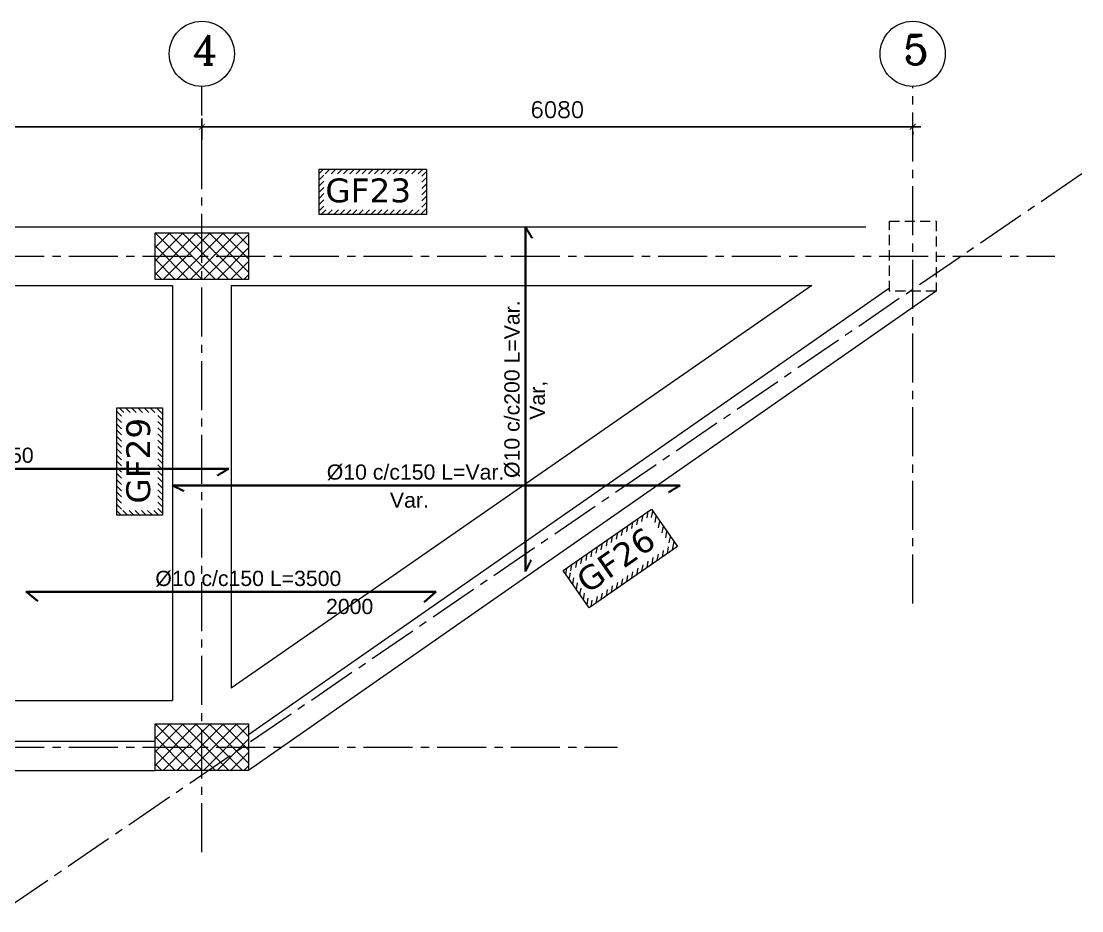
# Model space of a CAD drawing. Header units: inches. Extents: x -26151 to 62940, y -10194 to 246332.
# Drawn here: x 2753 to 3660, y 114796 to 115557 of the extents above; entities that cross this region are included whole.
import ezdxf

# ---------------------------------------------------------------- set-up
doc = ezdxf.new("R2010")
doc.units = ezdxf.units.IN
doc.header["$LTSCALE"] = 0.7
doc.header["$MEASUREMENT"] = 0
for name, pattern in [('ACAD_ISO10W100', [18, 12, -3, 0, -3]), ('CENTER2', [1.125, 0.75, -0.125, 0.125, -0.125]), ('DASHED', [0.75, 0.5, -0.25]), ('DASHED2', [0.375, 0.25, -0.125])]:
    doc.linetypes.add(name, pattern=pattern)
doc.layers.get('0').update_dxf_attribs({"lineweight": 13})
doc.layers.get('Defpoints').update_dxf_attribs({"lineweight": 5})
for name, color, linetype, lineweight in [('axis', 254, 'ACAD_ISO10W100', 9), ('BEAM', 5, 'Continuous', 0), ('COLUMN', 4, 'Continuous', 20), ('dim', 1, 'Continuous', 25), ('hach 1', 254, 'Continuous', 9), ('hatch', 9, 'Continuous', 9), ('TEXT', 3, 'Continuous', 25), ('top renforcment', 7, 'Continuous', 40)]:
    doc.layers.add(name, color=color, linetype=linetype, lineweight=lineweight)
doc.styles.add('100', font='romans.shx', dxfattribs={"height": 13.5})
doc.styles.add('GENERATED_STYLE_4', font='verdanai.ttf')
doc.styles.add('romanc', font='verdana.ttf', dxfattribs={"height": 250})
doc.styles.get("Standard").update_dxf_attribs({"font": 'arial.ttf', "height": 13})
doc.dimstyles.new('abr100', dxfattribs={"dimtxt": 15, "dimasz": 5, "dimexe": 7, "dimexo": 7, "dimgap": 8, "dimtad": 1, "dimdec": 0, "dimlfac": 10, "dimzin": 4, "dimdsep": 46, "dimtxsty": '100', "dimblk": 'ARCHTICK', "dimcen": 0.09, "dimdle": 7, "dimclrd": 1, "dimclre": 8, "dimclrt": 2, "dimadec": 0, "dimazin": 1, "dimtfac": 1, "dimtdec": 0, "dimtix": 1, "dimtofl": 0, "dimtmove": 0, "dimatfit": 3, "dimldrblk": 'ARCHTICK', "dimfxl": 0, "dimtolj": 1, "dimtzin": 0, "dimlwd": -1, "dimlwe": -1, "dimarcsym": 0})
doc.dimstyles.get("Standard").update_dxf_attribs({"dimtxt": 13, "dimasz": 5, "dimexe": 0.18, "dimexo": 0.0625, "dimgap": 6, "dimtad": 1, "dimdec": 0, "dimlfac": 10, "dimzin": 0, "dimdsep": 46, "dimtxsty": 'Standard', "dimblk": 'ARCHTICK', "dimcen": 0.09, "dimse1": 1, "dimse2": 1, "dimclrd": 1, "dimclre": 7, "dimclrt": 3, "dimadec": 0, "dimazin": 0, "dimtfac": 1, "dimtdec": 0, "dimtix": 1, "dimtofl": 0, "dimtmove": 0, "dimatfit": 3, "dimldrblk": 'ARCHTICK', "dimfxl": 0, "dimtolj": 1, "dimtzin": 0, "dimarcsym": 0})
doc.dimstyles.new('STANDARD$0', dxfattribs={"dimscale": 0, "dimtxt": 50, "dimasz": 8, "dimexe": 15, "dimexo": 0.0625, "dimgap": 2, "dimtad": 1, "dimdec": 0, "dimzin": 0, "dimdsep": 46, "dimtxsty": 'Standard', "dimblk1": 'ARCHTICK', "dimblk2": 'ARCHTICK', "dimsah": 1, "dimcen": 0.09, "dimdle": 15, "dimclrd": 3, "dimclre": 3, "dimclrt": 3, "dimazin": 0, "dimtfac": 1, "dimtdec": 0, "dimtofl": 0, "dimtmove": 1, "dimatfit": 3, "dimldrblk": 'ARCHTICK', "dimfxl": 0, "dimtolj": 1, "dimtzin": 0, "dimarcsym": 0})

# ---------------------------------------------------------------- blocks, each defined once
blk = doc.blocks.new('_ArchTick')
at = {"color": 0, "linetype": 'ByBlock', "lineweight": 0, "const_width": 0.15}
blk.add_lwpolyline([(-0.5, -0.5), (0.5, 0.5)], dxfattribs=at)
blk = doc.blocks.new('*D856')
at = {"layer": 'Defpoints', "color": 0, "transparency": 16777216}
for p in [(2455.57, 115469.43), (2907.57, 115466.34), (2907.57, 115448.11)]:
    blk.add_point(p, dxfattribs=at)
at = {"layer": 'dim', "color": 1, "transparency": 16777216}
blk.add_line((2448.57, 115466.34), (2914.57, 115466.34), dxfattribs=at)
at = {"layer": 'dim', "color": 8, "transparency": 16777216}
for p, q in [((2907.57, 115455.11), (2907.57, 115473.34)), ((2455.57, 115462.43), (2455.57, 115459.34))]:
    blk.add_line(p, q, dxfattribs=at)
at = {"layer": 'dim', "color": 1, "transparency": 16777216, "xscale": 5, "yscale": 5, "zscale": 5, "rotation": 180}
blk.add_blockref('_ArchTick', (2455.57, 115466.34), dxfattribs=at)
at = {"layer": 'dim', "color": 1, "transparency": 16777216, "xscale": 5, "yscale": 5, "zscale": 5}
blk.add_blockref('_ArchTick', (2907.57, 115466.34), dxfattribs=at)
at = {"layer": 'dim', "color": 2, "transparency": 16777216, "insert": (2681.57, 115481.09), "char_height": 13.5, "attachment_point": 5, "style": '100'}
blk.add_mtext('\\A1;4520', dxfattribs=at)
blk = doc.blocks.new('*D858')
at = {"layer": 'Defpoints', "color": 0, "transparency": 16777216}
for p in [(3515.57, 115469.43), (3515.57, 115466.34), (2907.57, 115448.11)]:
    blk.add_point(p, dxfattribs=at)
at = {"layer": 'dim', "color": 1, "transparency": 16777216}
blk.add_line((2900.57, 115466.34), (3522.57, 115466.34), dxfattribs=at)
at = {"layer": 'dim', "color": 8, "transparency": 16777216}
for p, q in [((2907.57, 115455.11), (2907.57, 115473.34)), ((3515.57, 115462.43), (3515.57, 115459.34))]:
    blk.add_line(p, q, dxfattribs=at)
at = {"layer": 'dim', "color": 1, "transparency": 16777216, "xscale": 5, "yscale": 5, "zscale": 5, "rotation": 180}
blk.add_blockref('_ArchTick', (2907.57, 115466.34), dxfattribs=at)
at = {"layer": 'dim', "color": 1, "transparency": 16777216, "xscale": 5, "yscale": 5, "zscale": 5}
blk.add_blockref('_ArchTick', (3515.57, 115466.34), dxfattribs=at)
at = {"layer": 'dim', "color": 2, "transparency": 16777216, "insert": (3211.57, 115481.09), "char_height": 13.5, "attachment_point": 5, "style": '100'}
blk.add_mtext('\\A1;6080', dxfattribs=at)
blk = doc.blocks.new('*D865')
at = {"layer": 'Defpoints', "color": 0, "transparency": 16777216}
for p in [(2907.58, 115043.41, -26472.98), (3107.58, 115043.41, -40395.38), (3107.58, 115043.41)]:
    blk.add_point(p, dxfattribs=at)
at = {"layer": 'TEXT', "color": 3, "transparency": 16777216, "insert": (3034, 115056.05), "char_height": 13, "attachment_point": 5}
blk.add_mtext('\\A1;2000', dxfattribs=at)
blk = doc.blocks.new('*D866')
at = {"layer": 'Defpoints', "color": 0, "transparency": 16777216}
for p in [(2757.58, 115068.58), (3107.58, 115068.58), (3107.58, 115066.88)]:
    blk.add_point(p, dxfattribs=at)
at = {"layer": 'TEXT', "color": 3, "transparency": 16777216, "insert": (2947.35, 115079.88), "char_height": 13, "attachment_point": 5}
blk.add_mtext('\\A1;%%C10 c/c150 L=3500', dxfattribs=at)
blk = doc.blocks.new('*D871')
at = {"layer": 'Defpoints', "color": 0, "transparency": 16777216}
for p in [(2415.57, 115148.75, -19467.64), (2930.57, 115148.75, -79330.66), (2930.57, 115148.75)]:
    blk.add_point(p, dxfattribs=at)
at = {"layer": 'TEXT', "color": 3, "transparency": 16777216, "insert": (2678.94, 115161.39), "char_height": 13, "attachment_point": 5}
blk.add_mtext('\\A1;5150', dxfattribs=at)
blk = doc.blocks.new('*D872')
at = {"layer": 'Defpoints', "color": 0, "transparency": 16777216}
for p in [(2415.54, 115173.92), (2930.57, 115173.92, -38935.27), (2930.57, 115172.22)]:
    blk.add_point(p, dxfattribs=at)
at = {"layer": 'TEXT', "color": 3, "transparency": 16777216, "insert": (2684.24, 115185.22), "char_height": 13, "attachment_point": 5}
blk.add_mtext('\\A1;%%C10 c/c180 L=5150', dxfattribs=at)
blk = doc.blocks.new('*D873')
at = {"layer": 'Defpoints', "color": 0, "transparency": 16777216}
for p in [(2882.57, 115134.38, -19467.64), (3316.53, 115134.38, -79330.66), (3316.53, 115134.38)]:
    blk.add_point(p, dxfattribs=at)
at = {"layer": 'TEXT', "color": 3, "transparency": 16777216, "insert": (3085.09, 115146.99), "char_height": 13, "attachment_point": 5}
blk.add_mtext('\\A1;Var.', dxfattribs=at)
blk = doc.blocks.new('*D874')
at = {"layer": 'Defpoints', "color": 0, "transparency": 16777216}
for p in [(2882.54, 115159.55), (3316.53, 115159.55, -38935.27), (3316.53, 115157.85)]:
    blk.add_point(p, dxfattribs=at)
at = {"layer": 'TEXT', "color": 3, "transparency": 16777216, "insert": (3090.39, 115170.85), "char_height": 13, "attachment_point": 5}
blk.add_mtext('\\A1;%%C10 c/c150 L=Var.', dxfattribs=at)
blk = doc.blocks.new('*D882')
at = {"layer": 'Defpoints', "color": 0, "transparency": 16777216}
for p in [(3209.51, 115380.78, -59863.02), (3209.51, 115380.78), (3209.51, 115086.02, -59863.02)]:
    blk.add_point(p, dxfattribs=at)
at = {"layer": 'TEXT', "color": 3, "transparency": 16777216, "insert": (3195.72, 115232.49), "char_height": 13, "attachment_point": 5, "rotation": 90}
blk.add_mtext('\\A1;Var,', dxfattribs=at)
blk = doc.blocks.new('*D883')
at = {"layer": 'Defpoints', "color": 0, "transparency": 16777216}
for p in [(3184.34, 115380.78, -19467.64), (3186.04, 115380.78), (3184.34, 115085.99, -40395.38)]:
    blk.add_point(p, dxfattribs=at)
at = {"layer": 'TEXT', "color": 3, "transparency": 16777216, "insert": (3173.04, 115241.99), "char_height": 13, "attachment_point": 5, "rotation": 90}
blk.add_mtext('\\A1;%%C10 c/c200 L=Var.', dxfattribs=at)
blk = doc.blocks.new('*D886')
at = {"layer": 'Defpoints', "color": 0, "transparency": 16777216}
for p in [(2740.68, 115075.78), (2740.68, 114900.78), (2742.38, 114900.78)]:
    blk.add_point(p, dxfattribs=at)
at = {"layer": 'TEXT', "color": 3, "transparency": 16777216, "insert": (2729.37, 115019.87), "char_height": 13, "attachment_point": 5, "rotation": 90}
blk.add_mtext('\\A1;%%C10 c/c130 L=1750', dxfattribs=at)
blk = doc.blocks.new('*D887')
at = {"layer": 'Defpoints', "color": 0, "transparency": 16777216}
for p in [(2740.68, 115395.75), (2742.38, 115395.75), (2740.68, 115220.75)]:
    blk.add_point(p, dxfattribs=at)
at = {"layer": 'TEXT', "color": 3, "transparency": 16777216, "insert": (2729.37, 115276.66), "char_height": 13, "attachment_point": 5, "rotation": 90}
blk.add_mtext('\\A1;%%C10 c/c130 L=1750', dxfattribs=at)

msp = doc.modelspace()

# ---------------------------------------------------------------- hatches: boundary and pattern name
at = {"layer": 'hach 1', "linetype": 'ByBlock'}
h = msp.add_hatch(dxfattribs=at)
h.set_pattern_fill('ANSI31', color=256, scale=30, style=0)
h.set_pattern_definition([(45, (15465.207, -4247.939), (-2.65165043, 2.65165043), [])])
h.paths.add_polyline_path([(3099.76, 115430.23), (3007.81, 115430.23), (3007.81, 115391.23), (3099.76, 115391.23)])
h.paths.add_polyline_path([(3095.76, 115426.23), (3095.76, 115395.23), (3011.81, 115395.23), (3011.81, 115426.23)], flags=16)
h = msp.add_hatch(dxfattribs=at)
h.set_pattern_fill('ANSI31', color=256, scale=30, angle=90, style=0)
h.set_pattern_definition([(135, (122513.075, 127591.4948), (-2.65165043, -2.65165043), [])])
h.paths.add_polyline_path([(2834.91, 115226.04), (2834.91, 115134.1), (2873.91, 115134.1), (2873.91, 115226.04)])
h.paths.add_polyline_path([(2838.91, 115222.04), (2869.91, 115222.04), (2869.91, 115138.1), (2838.91, 115138.1)], flags=16)
h = msp.add_hatch(dxfattribs=at)
h.set_pattern_fill('ANSI31', color=256, scale=30, angle=34.88725, style=0)
h.set_pattern_definition([(79.887251, (81886.6794, 24042.4844), (-3.6917405, 0.6584467), [])])
h.paths.add_polyline_path([(3292.03, 115139.41), (3216.61, 115086.82), (3238.92, 115054.83), (3314.34, 115107.42)])
h.paths.add_polyline_path([(3291.04, 115133.84), (3308.77, 115108.41), (3239.91, 115060.4), (3222.18, 115085.82)], flags=16)
at = {"layer": 'hatch', "ltscale": 0.5}
h = msp.add_hatch(dxfattribs=at)
h.set_pattern_fill('NET', color=256, scale=65, angle=45, style=0)
h.set_pattern_definition([(45, (-460732.624, -144257.93), (-5.7452426, 5.7452426), []), (135, (-460732.624, -144257.93), (-5.7452426, -5.7452426), [])])
h.paths.add_polyline_path([(2867.57, 115375.78), (2947.57, 115375.78), (2947.57, 115335.78), (2867.57, 115335.78)])
h = msp.add_hatch(dxfattribs=at)
h.set_pattern_fill('NET', color=256, scale=65, angle=45, style=0)
h.set_pattern_definition([(45, (-460732.624, -144677.93), (-5.7452426, 5.7452426), []), (135, (-460732.624, -144677.93), (-5.7452426, -5.7452426), [])])
h.paths.add_polyline_path([(2867.57, 114955.78), (2947.57, 114955.78), (2947.57, 114915.78), (2867.57, 114915.78)])

# ---------------------------------------------------------------- linework, layer by layer
at = {"lineweight": 20}
for centre in [(2907.55, 115528.83), (3515.55, 115528.83)]:
    msp.add_ellipse(centre, major_axis=(-0.02, 27.86), ratio=1, start_param=4.711847, end_param=10.995032, dxfattribs=at)
at = {"layer": 'axis', "linetype": 'CENTER2', "ltscale": 80}
for p, q in [((2907.57, 114845.93), (2907.57, 115500.97)), ((3515.57, 115058.56), (3515.57, 115500.97)), ((3660.14, 115426.04), (2737.88, 114795.83)), ((1029.87, 115355.78), (3637.12, 115355.78)), ((1029.87, 114935.78), (3263.2, 114935.78))]:
    msp.add_line(p, q, dxfattribs=at)
at = {"layer": 'BEAM', "linetype": 'Continuous'}
for p, q in [((2465.57, 115380.78), (2907.57, 115380.78)), ((2907.57, 115380.78), (3475.57, 115380.78)), ((2465.57, 115330.78), (2882.57, 115330.78)), ((2882.57, 115330.78), (2882.57, 114975.78)), ((2932.57, 115330.78), (3429.22, 115330.78)), ((3429.22, 115330.78), (2932.57, 114986.25)), ((2932.57, 115330.78), (2932.57, 114986.25)), ((2465.57, 114975.78), (2882.57, 114975.78))]:
    msp.add_line(p, q, dxfattribs=at)
at = {"layer": 'COLUMN'}
for p, q in [((3495.57, 115328.37), (2947.57, 114946.26)), ((3535.57, 115325.78), (2947.57, 114915.78)), ((2495.57, 114940.78), (2867.57, 114940.78)), ((2495.57, 114915.78), (2867.57, 114915.78))]:
    msp.add_line(p, q, dxfattribs=at)
at = {"layer": 'COLUMN', "linetype": 'DASHED', "ltscale": 25}
msp.add_lwpolyline([(3495.57, 115325.78), (3495.57, 115385.78), (3535.57, 115385.78), (3535.57, 115325.78)], close=True, dxfattribs=at)
at = {"layer": 'COLUMN'}
for points in [[(2867.57, 115375.78), (2947.57, 115375.78), (2947.57, 115335.78), (2867.57, 115335.78)], [(2867.57, 114955.78), (2947.57, 114955.78), (2947.57, 114915.78), (2867.57, 114915.78)]]:
    msp.add_lwpolyline(points, close=True, dxfattribs=at)
at = {"layer": 'hach 1', "linetype": 'ByBlock'}
for points in [[(3007.81, 115430.23), (3099.76, 115430.23), (3099.76, 115391.23), (3007.81, 115391.23)], [(2834.91, 115134.1), (2834.91, 115226.04), (2873.91, 115226.04), (2873.91, 115134.1)], [(3216.61, 115086.82), (3292.03, 115139.41), (3314.34, 115107.42), (3238.92, 115054.83)]]:
    msp.add_lwpolyline(points, close=True, dxfattribs=at)
at = {"layer": 'top renforcment', "color": 4, "linetype": 'DASHED2', "ltscale": 2}
for points, elevation in [([(3189.12, 115095.73), (3184.31, 115085.99), (3184.31, 115380.78), (3190.13, 115371.04)], 34486.2), ([(2425.28, 115169.14), (2415.54, 115173.95), (2930.57, 115173.95), (2920.83, 115168.13)], -5909.18), ([(2892.28, 115154.77), (2882.54, 115159.58), (3316.53, 115159.58), (3306.79, 115153.76)], -5909.18)]:
    msp.add_lwpolyline(points, dxfattribs=dict(at, elevation=elevation))
at = {"layer": 'top renforcment', "color": 3, "elevation": -13009.85}
msp.add_lwpolyline([(2767.32, 115060.74), (2757.58, 115068.61), (3107.58, 115068.61), (3097.83, 115059.73)], dxfattribs=at)

# ---------------------------------------------------------------- texts
at = {"layer": 'TEXT', "style": 'romanc'}
msp.add_text('GF23', height=20.4, dxfattribs=at).set_placement((3013.19, 115401.8))
for s, rotation, p in [('GF29', 90, (2863.34, 115144.09)), ('GF26', 34.88725, (3237.29, 115066.57))]:
    msp.add_text(s, height=20.4, rotation=rotation, dxfattribs=at).set_placement(p)
at = {"layer": 'TEXT', "char_height": 25, "attachment_point": 1, "style": 'GENERATED_STYLE_4'}
for s, insert in [('{\\Fromanc|c0;4}', (2899.64, 115544.77)), ('{\\Fromanc|c0;5}', (3507.64, 115544.77))]:
    msp.add_mtext(s, dxfattribs=dict(at, insert=insert))

# ---------------------------------------------------------------- dimensions: what is measured, and where the dimension line sits
at = {"layer": 'dim'}
for base, p1, p2, picture, middle in [((2907.57, 115466.34), (2455.57, 115469.43), (2907.57, 115448.11), '*D856', (2681.57, 115481.09)), ((3515.57, 115466.34), (2907.57, 115448.11), (3515.57, 115469.43), '*D858', (3211.57, 115481.09))]:
    dim = msp.add_linear_dim(base=base, p1=p1, p2=p2, dimstyle='abr100', dxfattribs=at)
    dim.commit()
    dim.dimension.update_dxf_attribs({"geometry": picture, "text_midpoint": middle})
at = {"layer": 'TEXT'}
for base, p1, p2, angle, text, dimstyle, override, picture, middle, dimtype in [((2742.38, 115395.75, 13009.85), (2740.68, 115220.75, 13009.85), (2740.68, 115395.75, 13009.85), 90, '%%C10 c/c130 L=<>', 'STANDARD$0', {"dimscale": 1, "dimtxt": 13, "dimasz": 5, "dimexe": 0.18, "dimgap": 6, "dimlfac": 10, "dimblk": 'ArchTick', "dimsah": 0, "dimdle": 0, "dimse1": 1, "dimse2": 1, "dimsd1": 1, "dimsd2": 1, "dimclrd": 1, "dimclre": 7, "dimadec": 0, "dimtix": 1, "dimtmove": 0, "dimfxl": 0.1}, '*D887', (2742.38, 115276.66, 13009.85), 160), ((3186.04, 115380.78, 47496.06), (3184.34, 115085.99, 7100.68), (3184.34, 115380.78, 28028.42), 90, '%%C10 c/c200 L=Var.', 'Standard', {"dimsd1": 1, "dimsd2": 1, "dimfxl": 0.1, "dimfxlon": 1}, '*D883', (3186.04, 115241.99, 47496.06), 160), ((3209.51, 115380.78, 59863.02), (3209.51, 115086.02), (3209.51, 115380.78), 90, 'Var,', 'Standard', {"dimsd1": 1, "dimsd2": 1, "dimfxl": 0.1, "dimfxlon": 1}, '*D882', (3209.51, 115232.49, 59863.02), 161), ((3316.53, 115134.38, 19467.64), (2882.57, 115134.38), (3316.53, 115134.38, -59863.02), 360, 'Var.', 'Standard', {"dimsd1": 1, "dimsd2": 1, "dimfxl": 0.1, "dimfxlon": 1}, '*D873', (3085.09, 115134.38, 19467.64), 161), ((2742.38, 114900.78, 13009.85), (2740.68, 115075.78, 13009.85), (2740.68, 114900.78, 13009.85), 270, '%%C10 c/c130 L=<>', 'STANDARD$0', {"dimscale": 1, "dimtxt": 13, "dimasz": 5, "dimexe": 0.18, "dimgap": 6, "dimlfac": 10, "dimblk": 'ArchTick', "dimsah": 0, "dimdle": 0, "dimse1": 1, "dimse2": 1, "dimsd1": 1, "dimsd2": 1, "dimclrd": 1, "dimclre": 7, "dimadec": 0, "dimtix": 1, "dimtmove": 0, "dimfxl": 0.1}, '*D886', (2742.38, 115019.87, 13009.85), 160)]:
    dim = msp.add_linear_dim(base=base, p1=p1, p2=p2, angle=angle, text=text, dimstyle=dimstyle, override=override, dxfattribs=at)
    dim.commit()
    dim.dimension.update_dxf_attribs({"geometry": picture, "text_midpoint": middle, "dimtype": dimtype})
for base, p1, p2, text, picture, middle in [((2930.57, 115172.22, 7100.68), (2415.54, 115173.92, 7100.68), (2930.57, 115173.92, -31834.6), '%%C10 c/c180 L=<>', '*D872', (2684.24, 115172.22, 7100.68)), ((3316.53, 115157.85, 7100.68), (2882.54, 115159.55, 7100.68), (3316.53, 115159.55, -31834.6), '%%C10 c/c150 L=Var.', '*D874', (3090.39, 115157.85, 7100.68)), ((3107.58, 115066.88), (2757.58, 115068.58), (3107.58, 115068.58), '%%C10 c/c150 L=<>', '*D866', (2947.35, 115066.88))]:
    dim = msp.add_linear_dim(base=base, p1=p1, p2=p2, text=text, dimstyle='Standard', override={"dimsd1": 1, "dimsd2": 1, "dimfxl": 0.1, "dimfxlon": 1}, dxfattribs=at)
    dim.commit()
    dim.dimension.update_dxf_attribs({"geometry": picture, "text_midpoint": middle, "dimtype": 160})
for base, p1, p2, picture, middle in [((2930.57, 115148.75, 19467.64), (2415.57, 115148.75), (2930.57, 115148.75, -59863.02), '*D871', (2678.94, 115148.75, 19467.64)), ((3107.58, 115043.41, 12366.96), (2907.58, 115043.41, -14106.02), (3107.58, 115043.41, -28028.42), '*D865', (3034, 115043.41, 12366.96))]:
    dim = msp.add_linear_dim(base=base, p1=p1, p2=p2, angle=360, dimstyle='Standard', override={"dimsd1": 1, "dimsd2": 1, "dimfxl": 0.1, "dimfxlon": 1}, dxfattribs=at)
    dim.commit()
    dim.dimension.update_dxf_attribs({"geometry": picture, "text_midpoint": middle, "dimtype": 161})

doc.saveas('drawing.dxf')
